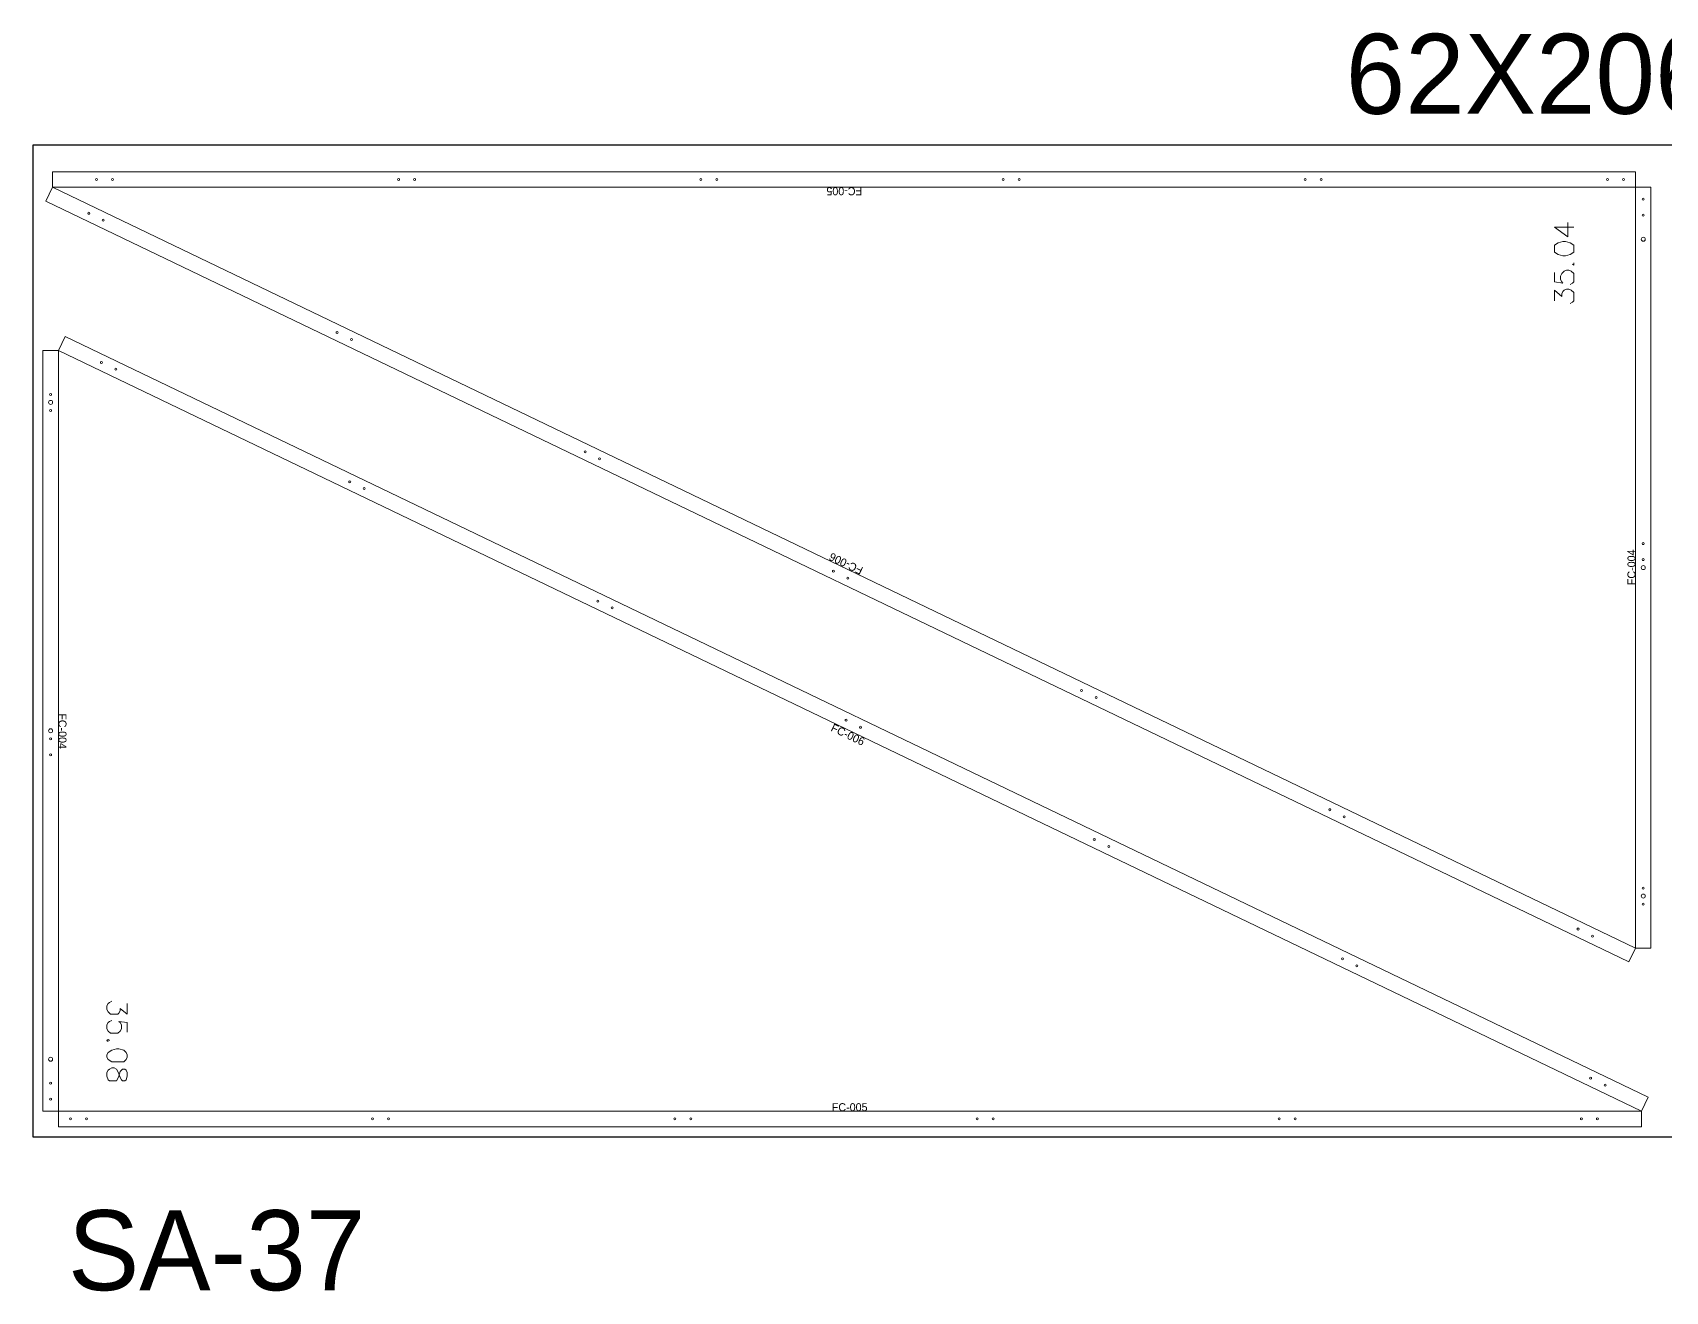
# Model space of a CAD drawing. Header units: inches. Extents: x 332 to 2802, y 519 to 598.
# Drawn here: x 2035.8 to 2137.8, y 519.3 to 598 of the extents above; entities that cross this region are included whole.
import ezdxf
from ezdxf.enums import TextEntityAlignment as Align

# ---------------------------------------------------------------- set-up
doc = ezdxf.new("R2010")
doc.units = ezdxf.units.IN
doc.header["$MEASUREMENT"] = 0
for name, color, linetype, lineweight in [('ACM_Layer 1_Router Offset_Panel Cut', 1, 'Continuous', 9), ('ACM_Layer 3_Open Offset Countour_Route Lines', 4, 'Continuous', 9), ('ACM_Layer 4_Drill Centers_Rivet Holes', 3, 'Continuous', 9), ('ACM_Layer 5_Drill Centers_Weep Holes', 6, 'Continuous', 9)]:
    doc.layers.add(name, color=color, linetype=linetype, lineweight=lineweight)
doc.layers.add('ACM_Reference_F-Clip', color=30, linetype='Continuous')
doc.layers.add('ACM_Reference_Text', color=7, linetype='Continuous')

# ---------------------------------------------------------------- blocks, each defined once
blk = doc.blocks.new('*U149')
blk.add_lwpolyline([(-98, -34.48), (108, -34.48), (108, 27.52), (-98, 27.52)], close=True)
at = {"insert": (-15.94, 34.48), "char_height": 5, "attachment_point": 1}
blk.add_mtext_dynamic_manual_height_columns('62X206', width=43.9641, gutter_width=1, heights=[0], dxfattribs=at)
blk = doc.blocks.new('*U150')
at = {"color": 0, "linetype": 'ByBlock', "lineweight": -2, "transparency": 16777216}
blk.add_blockref('*U149', (560, 0), dxfattribs=at)

msp = doc.modelspace()

# ---------------------------------------------------------------- linework, layer by layer
at = {"layer": 'ACM_Layer 1_Router Offset_Panel Cut'}
for points in [[(2135.94, 588.37), (2136.91, 588.37), (2136.91, 540.81), (2135.94, 540.81), (2135.52, 539.94), (2036.58, 587.5), (2037, 588.37), (2037, 589.34), (2135.94, 589.34)], [(2037.38, 530.61), (2036.41, 530.61), (2036.41, 578.17), (2037.38, 578.17), (2037.8, 579.05), (2136.73, 531.49), (2136.31, 530.61), (2136.31, 529.64), (2037.38, 529.64)]]:
    msp.add_lwpolyline(points, close=True, dxfattribs=at)
at = {"layer": 'ACM_Layer 3_Open Offset Countour_Route Lines'}
for p, q in [((2037, 588.37), (2037, 589.34)), ((2135.94, 589.34), (2135.94, 540.81)), ((2037, 588.37), (2036.58, 587.5)), ((2135.94, 540.81), (2037, 588.37)), ((2037, 588.37), (2136.91, 588.37)), ((2037.38, 578.17), (2037.8, 579.05)), ((2037.38, 578.17), (2036.41, 578.17)), ((2037.38, 529.64), (2037.38, 578.17)), ((2037.38, 578.17), (2136.31, 530.61)), ((2135.94, 540.81), (2135.52, 539.94)), ((2135.94, 540.81), (2136.91, 540.81)), ((2136.31, 530.61), (2136.73, 531.49)), ((2136.31, 530.61), (2036.41, 530.61)), ((2136.31, 530.61), (2136.31, 529.64))]:
    msp.add_line(p, q, dxfattribs=at)
at = {"layer": 'ACM_Layer 4_Drill Centers_Rivet Holes'}
for centre in [(2039.75, 588.86), (2040.75, 588.86), (2058.64, 588.86), (2059.64, 588.86), (2077.53, 588.86), (2078.53, 588.86), (2096.42, 588.86), (2097.42, 588.86), (2115.3, 588.86), (2116.3, 588.86), (2134.19, 588.86), (2135.19, 588.86), (2039.27, 586.74), (2136.43, 587.62), (2040.17, 586.31), (2136.43, 586.62), (2054.79, 579.29), (2055.69, 578.85), (2040.06, 577.42), (2040.97, 576.99), (2036.89, 575.42), (2036.89, 574.42), (2070.3, 571.83), (2071.2, 571.4), (2055.58, 569.96), (2056.48, 569.53), (2136.43, 566.09), (2085.81, 564.37), (2136.43, 565.09), (2086.71, 563.94), (2071.09, 562.5), (2071.99, 562.07), (2101.32, 556.91), (2102.23, 556.48), (2086.6, 555.05), (2087.51, 554.61), (2036.89, 553.89), (2036.89, 552.89), (2116.84, 549.46), (2117.74, 549.02), (2102.12, 547.59), (2103.02, 547.16), (2136.43, 544.56), (2136.43, 543.56), (2132.35, 542), (2133.25, 541.56), (2117.63, 540.13), (2118.53, 539.7), (2133.14, 532.67), (2036.89, 532.36), (2134.04, 532.24), (2036.89, 531.36), (2038.13, 530.13), (2039.13, 530.13), (2057.01, 530.13), (2058.01, 530.13), (2075.9, 530.13), (2076.9, 530.13), (2094.79, 530.13), (2095.79, 530.13), (2113.68, 530.13), (2114.68, 530.13), (2132.56, 530.13), (2133.56, 530.13)]:
    msp.add_circle(centre, 0.0625, dxfattribs=at)
at = {"layer": 'ACM_Layer 5_Drill Centers_Weep Holes'}
for centre in [(2136.43, 585.12), (2036.89, 574.92), (2136.43, 564.59), (2036.89, 554.39), (2136.43, 544.06), (2036.89, 533.86)]:
    msp.add_circle(centre, 0.125, dxfattribs=at)
at = {"layer": 'ACM_Reference_Text', "lineweight": 0}
for points in [[(2130.89, 585.87), (2131.71, 585.27), (2131.71, 586.17)], [(2130.89, 585.87), (2132.08, 585.87)], [(2130.89, 583.04), (2130.89, 582.45), (2131.41, 582.37), (2131.34, 582.45), (2131.26, 582.6), (2131.26, 582.82), (2131.34, 582.97), (2131.48, 583.12), (2131.63, 583.19), (2131.78, 583.19), (2131.93, 583.12), (2132.08, 582.97), (2132.08, 582.82), (2132.08, 582.6), (2132.08, 582.45), (2132.01, 582.37), (2131.86, 582.3)], [(2132.01, 583.56), (2132.08, 583.49), (2132.08, 583.56), (2132.08, 583.64)], [(2130.89, 581.26), (2130.89, 581.93), (2131.34, 581.55), (2131.34, 581.7), (2131.41, 581.85), (2131.48, 581.93), (2131.63, 582), (2131.78, 582), (2131.93, 581.93), (2132.08, 581.78), (2132.08, 581.63), (2132.08, 581.41), (2132.08, 581.26), (2132.01, 581.18), (2131.86, 581.11)], [(2041.68, 537.34), (2041.68, 536.67), (2041.23, 537.04), (2041.23, 536.89), (2041.16, 536.74), (2041.08, 536.67), (2040.94, 536.67), (2040.79, 536.67), (2040.64, 536.67), (2040.49, 536.82), (2040.41, 536.96), (2040.41, 537.19), (2040.49, 537.34), (2040.56, 537.41), (2040.71, 537.48)], [(2041.68, 535.55), (2041.68, 536.15), (2041.16, 536.22), (2041.23, 536.15), (2041.31, 536), (2041.31, 535.77), (2041.23, 535.62), (2041.08, 535.48), (2040.94, 535.48), (2040.79, 535.48), (2040.64, 535.48), (2040.49, 535.62), (2040.41, 535.77), (2040.41, 536), (2040.49, 536.15), (2040.56, 536.22), (2040.71, 536.29)], [(2040.56, 535.03), (2040.49, 535.1), (2040.41, 535.03), (2040.49, 534.96)]]:
    msp.add_lwpolyline(points, dxfattribs=at)
for points in [[(2130.89, 584.46), (2130.89, 584.31), (2131.11, 584.16), (2131.41, 584.08), (2131.56, 584.08), (2131.86, 584.16), (2132.08, 584.31), (2132.08, 584.46), (2132.08, 584.61), (2132.08, 584.75), (2131.86, 584.9), (2131.56, 584.98), (2131.41, 584.98), (2131.11, 584.9), (2130.89, 584.75), (2130.89, 584.61), (2130.89, 584.46)], [(2041.68, 534.14), (2041.61, 534.29), (2041.46, 534.43), (2041.16, 534.51), (2041.01, 534.51), (2040.71, 534.43), (2040.49, 534.29), (2040.41, 534.14), (2040.41, 533.99), (2040.49, 533.84), (2040.71, 533.69), (2041.01, 533.69), (2041.16, 533.69), (2041.46, 533.69), (2041.61, 533.84), (2041.68, 533.99), (2041.68, 534.14)], [(2041.68, 533.02), (2041.61, 533.17), (2041.53, 533.24), (2041.38, 533.24), (2041.31, 533.17), (2041.23, 533.09), (2041.16, 532.8), (2041.08, 532.65), (2041.01, 532.5), (2040.86, 532.5), (2040.71, 532.5), (2040.56, 532.5), (2040.49, 532.57), (2040.41, 532.8), (2040.41, 533.02), (2040.49, 533.17), (2040.56, 533.24), (2040.71, 533.32), (2040.86, 533.32), (2041.01, 533.24), (2041.08, 533.09), (2041.16, 532.95), (2041.23, 532.72), (2041.31, 532.57), (2041.38, 532.5), (2041.53, 532.5), (2041.61, 532.57), (2041.68, 532.8), (2041.68, 533.02)]]:
    msp.add_lwpolyline(points, close=True, dxfattribs=at)

# ---------------------------------------------------------------- block references
msp.add_blockref('*U150', (1573.77, 563.48))

# ---------------------------------------------------------------- texts
msp.add_text('SA-37', height=5).set_placement((2037.97, 519.42))
at = {"layer": 'ACM_Reference_F-Clip'}
for s, rotation, p in [('FC-005', 180, (2086.49, 588.12)), ('FC-006', 154.3353, (2086.6, 564.84)), ('FC-004', 90, (2135.69, 564.61)), ('FC-004', 270, (2037.63, 554.37)), ('FC-006', 334.3353, (2086.72, 554.15))]:
    msp.add_text(s, height=0.5, rotation=rotation, dxfattribs=at).set_placement(p, align=Align.MIDDLE_CENTER)
msp.add_text('FC-005', height=0.5, dxfattribs=at).set_placement((2086.83, 530.86), align=Align.MIDDLE_CENTER)

doc.saveas('drawing.dxf')
